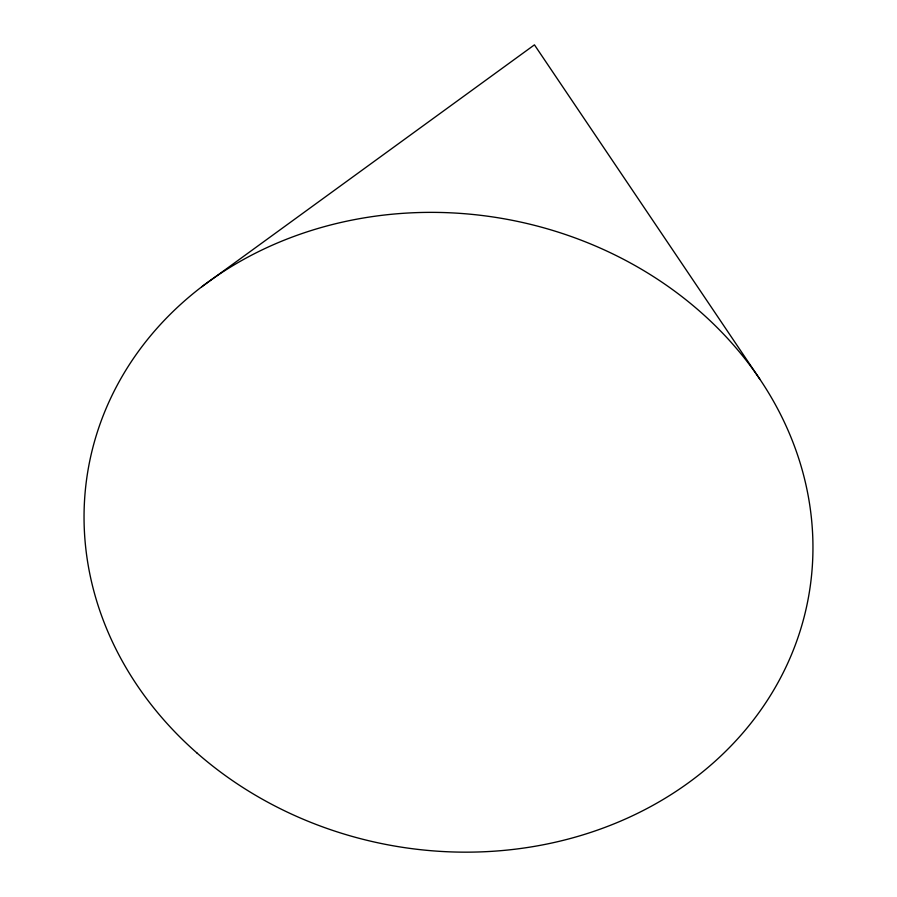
<?xml version="1.0" encoding="UTF-8"?>
<svg xmlns="http://www.w3.org/2000/svg" width="897" height="897" viewBox="0 0 897 897"><rect width="100%" height="100%" fill="white"/><g stroke="black" fill="none" stroke-linecap="round" stroke-linejoin="round"><path stroke-width="1.35" d="M201.78 286.76L534.444 44.85L759.725 378.994M196.959 752.987A365.797 318.368 10 0 0 802.669 622.428A365.797 318.368 10 0 0 345.872 221.368A365.797 318.368 10 0 0 196.959 752.987"/></g></svg>
